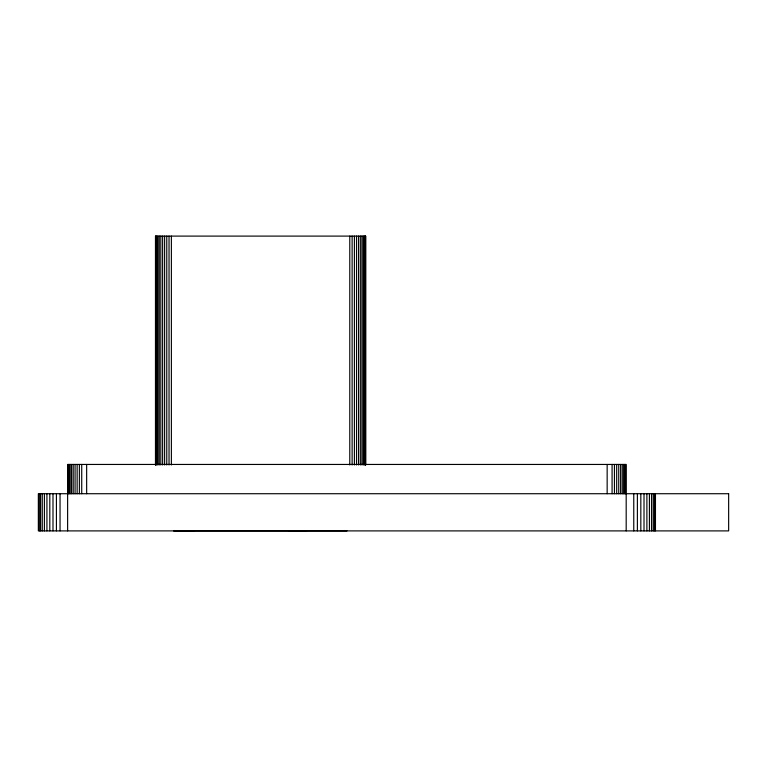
<?xml version="1.0" encoding="UTF-8"?>
<svg xmlns="http://www.w3.org/2000/svg" width="767" height="767" viewBox="0 0 767 767"><rect width="100%" height="100%" fill="white"/><g stroke="black" fill="none" stroke-linecap="round" stroke-linejoin="round"><path stroke-width="1.15" d="M173.773 530.898L346.981 530.898M194.444 530.898L174.061 530.841M288.517 530.898L306.541 530.898M655.459 493.718L655.459 530.898M654.462 493.718L654.462 530.898M653.235 493.718L653.235 530.898M651.538 493.718L651.538 530.898M649.409 493.718L649.409 530.898M646.888 493.718L646.888 530.898M644.012 493.718L644.012 530.898M640.828 493.718L640.828 530.898M637.387 493.718L637.387 530.898M633.763 493.718L633.763 530.898M626.188 530.898L626.188 464.447L67.621 464.447L67.621 530.898M625.536 464.447L625.536 493.718M624.741 464.447L624.741 493.718M623.638 464.447L623.638 493.718M622.258 464.447L622.258 493.718M620.618 464.447L620.618 493.718M618.739 464.447L618.739 493.718M616.678 464.447L616.678 493.718M614.444 464.447L614.444 493.718M612.085 464.447L612.085 493.718M607.157 464.447L607.157 493.718M365.696 464.965L365.696 236.102L155.471 236.102L155.471 464.965M365.533 236.102L365.533 464.965M365.073 236.102L365.073 464.965M364.296 236.102L364.296 464.965M363.242 236.102L363.242 464.965M361.909 236.102L361.909 464.965M360.337 236.102L360.337 464.965M358.534 236.102L358.534 464.965M356.54 236.102L356.54 464.965M354.392 236.102L354.392 464.965M352.13 236.102L352.13 464.965M349.781 236.102L349.781 464.965M171.377 236.102L171.377 464.965M169.037 236.102L169.037 464.965M166.765 236.102L166.765 464.965M164.617 236.102L164.617 464.965M162.633 236.102L162.633 464.965M160.83 236.102L160.83 464.965M159.258 236.102L159.258 464.965M157.925 236.102L157.925 464.965M156.861 236.102L156.861 464.965M156.094 236.102L156.094 464.965M155.624 236.102L155.624 464.965M86.652 464.447L86.652 493.718M81.724 464.447L81.724 493.718M79.375 464.447L79.375 493.718M77.141 464.447L77.141 493.718M75.07 464.447L75.07 493.718M73.201 464.447L73.201 493.718M71.561 464.447L71.561 493.718M70.171 464.447L70.171 493.718M69.078 464.447L69.078 493.718M68.273 464.447L68.273 493.718M60.047 493.718L60.047 530.898M56.422 493.718L56.422 530.898M52.99 493.718L52.99 530.898M49.807 493.718L49.807 530.898M46.921 493.718L46.921 530.898M44.4 493.718L44.4 530.898M42.271 493.718L42.271 530.898M40.574 493.718L40.574 530.898M39.347 493.718L39.347 530.898M728.65 493.718L38.35 493.718L38.35 530.898L728.65 530.898L728.65 493.718"/></g></svg>
